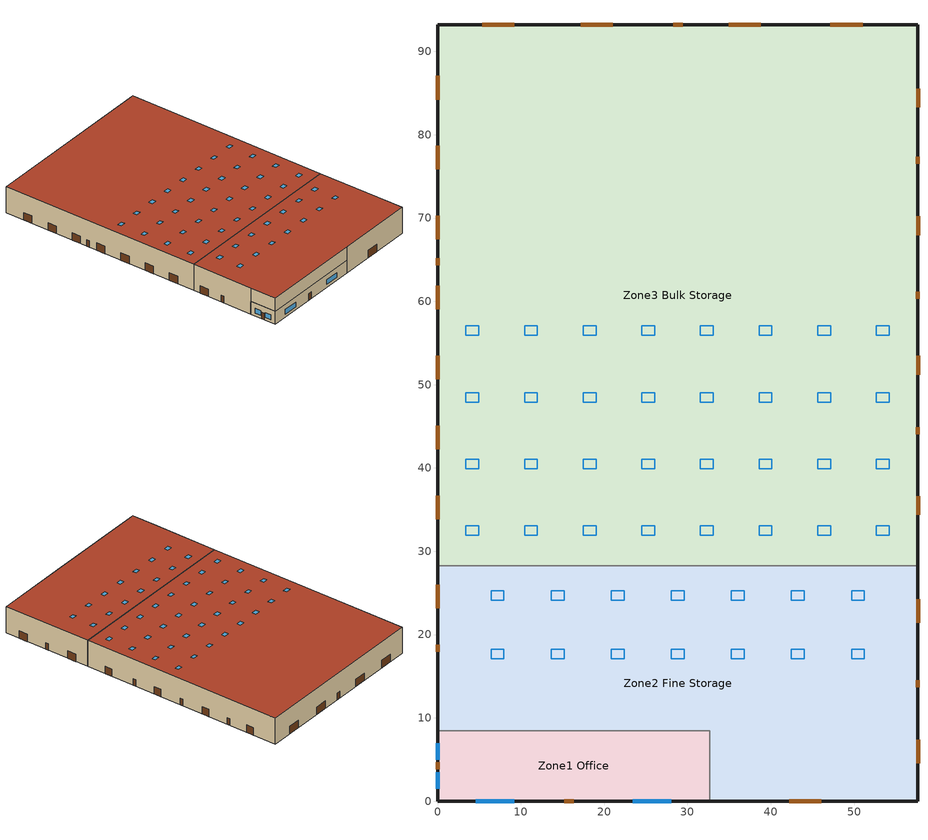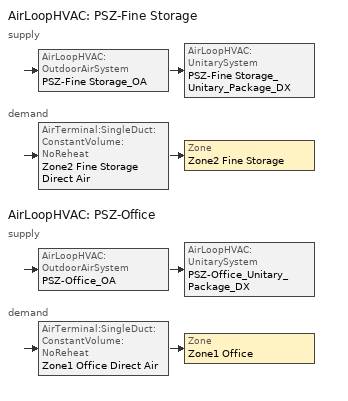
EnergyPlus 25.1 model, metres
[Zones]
Zone3 Bulk Storage
 floor ground (BulkStorageFloor_Ffactor): 57.68,93.2 57.68,28.24 0,28.24 0,93.2 z0
 wall outside (semiheated_ext_wall_grd): 57.68,28.24 57.68,93.2 0,93.2 0,28.24 z0:8.53
 wall to Zone2 Fine Storage (semiheated_ext_wall_grd): 57.68,28.24 0,28.24 z0:8.53
 door (Swinging Door_semi): 57.68,44.06 57.68,44.9 / 57.68,60.29 57.68,61.14 / 57.68,76.53 57.68,77.38 / 29.46,93.2 28.31,93.2 / 0,65.18 0,64.33 z0:2.13
 door (Overhead Door_semi): 0,87.05 0,84.23 / 0,78.65 0,75.83 / 0,70.25 0,67.43 / 0,61.85 0,59.02 / 0,53.45 0,50.62 / 0,45.04 0,42.22 / 0,36.64 0,33.82 / 57.68,34.37 57.68,36.63 / 57.68,51.22 57.68,53.48 / 57.68,67.93 57.68,70.19 / 57.68,83.29 57.68,85.55 / 51.02,93.2 47.17,93.2 / 38.82,93.2 34.98,93.2 / 21.05,93.2 17.21,93.2 / 9.24,93.2 5.39,93.2 z0:2.44
 roof outside (semiheated_roof): 0,93.2 0,28.24 57.68,28.24 57.68,93.2 z8.53
 skylight (SemiHtdSkylight_U_0.75_SHGC_0.55): 52.68,31.91 54.22,31.91 54.22,33.04 52.68,33.04 z8.53; 52.68,39.91 54.22,39.91 54.22,41.04 52.68,41.04 z8.53; 52.68,47.92 54.22,47.92 54.22,49.05 52.68,49.05 z8.53; 52.68,55.92 54.22,55.92 54.22,57.05 52.68,57.05 z8.53; 45.64,31.91 47.18,31.91 47.18,33.04 45.64,33.04 z8.53; 45.64,39.91 47.18,39.91 47.18,41.04 45.64,41.04 z8.53; 45.64,47.92 47.18,47.92 47.18,49.05 45.64,49.05 z8.53; 45.64,55.92 47.18,55.92 47.18,57.05 45.64,57.05 z8.53; 38.61,31.91 40.14,31.91 40.14,33.04 38.61,33.04 z8.53; 38.61,39.91 40.14,39.91 40.14,41.04 38.61,41.04 z8.53; 38.61,55.92 40.14,55.92 40.14,57.05 38.61,57.05 z8.53; 38.61,47.92 40.14,47.92 40.14,49.05 38.61,49.05 z8.53; 31.57,31.91 33.11,31.91 33.11,33.04 31.57,33.04 z8.53; 31.57,39.91 33.11,39.91 33.11,41.04 31.57,41.04 z8.53; 31.57,47.92 33.11,47.92 33.11,49.05 31.57,49.05 z8.53; 31.57,55.92 33.11,55.92 33.11,57.05 31.57,57.05 z8.53; 24.53,31.91 26.07,31.91 26.07,33.04 24.53,33.04 z8.53; 24.53,39.91 26.07,39.91 26.07,41.04 24.53,41.04 z8.53; 24.53,47.92 26.07,47.92 26.07,49.05 24.53,49.05 z8.53; 24.53,55.92 26.07,55.92 26.07,57.05 24.53,57.05 z8.53; 17.49,31.91 19.03,31.91 19.03,33.04 17.49,33.04 z8.53; 17.49,39.91 19.03,39.91 19.03,41.04 17.49,41.04 z8.53; 17.49,47.92 19.03,47.92 19.03,49.05 17.49,49.05 z8.53; 17.49,55.92 19.03,55.92 19.03,57.05 17.49,57.05 z8.53; 10.46,31.91 11.99,31.91 11.99,33.04 10.46,33.04 z8.53; 10.46,39.91 11.99,39.91 11.99,41.04 10.46,41.04 z8.53; 10.46,47.92 11.99,47.92 11.99,49.05 10.46,49.05 z8.53; 10.46,55.92 11.99,55.92 11.99,57.05 10.46,57.05 z8.53; 3.42,31.91 4.96,31.91 4.96,33.04 3.42,33.04 z8.53; 3.42,39.91 4.96,39.91 4.96,41.04 3.42,41.04 z8.53; 3.42,47.92 4.96,47.92 4.96,49.05 3.42,49.05 z8.53; 3.42,55.92 4.96,55.92 4.96,57.05 3.42,57.05 z8.53
Zone2 Fine Storage
 floor ground (FineStorageFloor_Ffactor): 57.68,28.24 57.68,0 32.68,0 32.68,8.47 0,8.47 0,28.24 z0
 wall outside (nonres_ext_wall_grd): 32.68,0 57.68,0 57.68,28.24 / 0,28.24 0,8.47 z0:8.53; 0,8.47 0,0 32.68,0 z4.27:8.53
 door (Swinging Door_con): 0,18.78 0,17.93 / 57.68,13.7 57.68,14.54 z0:2.13
 door (Overhead Door_con): 42.24,0 46.08,0 / 57.68,4.58 57.68,7.4 / 57.68,21.39 57.68,24.22 / 0,25.96 0,23.13 z0:2.44
 roof outside (nonres_roof): 57.68,0 57.68,28.24 0,28.24 0,0 z8.53
 skylight (Skylight_U_0.5_SHGC_0.4): 13.65,17.09 15.19,17.09 15.19,18.22 13.65,18.22 z8.53; 28.07,24.15 29.61,24.15 29.61,25.28 28.07,25.28 z8.53; 35.28,24.15 36.82,24.15 36.82,25.28 35.28,25.28 z8.53; 42.49,24.15 44.03,24.15 44.03,25.28 42.49,25.28 z8.53; 49.7,24.15 51.24,24.15 51.24,25.28 49.7,25.28 z8.53; 20.86,17.09 22.4,17.09 22.4,18.22 20.86,18.22 z8.53; 28.07,17.09 29.61,17.09 29.61,18.22 28.07,18.22 z8.53; 35.28,17.09 36.82,17.09 36.82,18.22 35.28,18.22 z8.53; 42.49,17.09 44.03,17.09 44.03,18.22 42.49,18.22 z8.53; 49.7,17.09 51.24,17.09 51.24,18.22 49.7,18.22 z8.53; 6.44,17.09 7.98,17.09 7.98,18.22 6.44,18.22 z8.53; 6.44,24.15 7.98,24.15 7.98,25.28 6.44,25.28 z8.53; 13.65,24.15 15.19,24.15 15.19,25.28 13.65,25.28 z8.53; 20.86,24.15 22.4,24.15 22.4,25.28 20.86,25.28 z8.53
Zone1 Office
 floor ground (OfficeFloor_Ffactor): 32.68,8.47 32.68,0 0,0 0,8.47 z0
 wall outside (nonres_ext_wall_grd): 0,8.47 0,0 32.68,0 z0:4.27
 wall to Zone2 Fine Storage (Interior Wall): 32.68,0 32.68,8.47 0,8.47 z0:4.27
 window (NonresWindow_U_0.362_SHGC_West_0.379): 23.46,0 28.07,0 / 4.61,0 9.23,0 z0.91:2.44
 window (NonresWindow_U_0.362_SHGC_North_0.379): 0,6.97 0,4.99 / 0,3.48 0,1.51 z0.91:2.44
 door (Swinging Door_con): 15.19,0 16.34,0 / 0,4.66 0,3.81 z0:2.13
 ceiling to Zone2 Fine Storage (InsulatedCeiling): 32.68,0 32.68,8.47 0,8.47 0,0 z4.27
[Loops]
AirLoopHVAC 'PSZ-Fine Storage'
 supply: AirLoopHVAC:OutdoorAirSystem 'PSZ-Fine Storage_OA' > AirLoopHVAC:UnitarySystem 'PSZ-Fine Storage_Unitary_Package_DX'
 demand: AirTerminal:SingleDuct:ConstantVolume:NoReheat 'Zone2 Fine Storage Direct Air' > Zone 'Zone2 Fine Storage'
AirLoopHVAC 'PSZ-Office'
 supply: AirLoopHVAC:OutdoorAirSystem 'PSZ-Office_OA' > AirLoopHVAC:UnitarySystem 'PSZ-Office_Unitary_Package_DX'
 demand: AirTerminal:SingleDuct:ConstantVolume:NoReheat 'Zone1 Office Direct Air' > Zone 'Zone1 Office'
[Building]
Warehouse: Loads convergence tolerance value=0.04; Maximum number of warmup days=25; Minimum number of warmup days=6; North axis=312.806; Solar distribution=FullExterior; Temperature convergence tolerance value=0.4; Terrain=Urban
[Site:GroundTemperature:FCfactorMethod]
January ground temperature=9.7; February ground temperature=6; March ground temperature=-2.2; April ground temperature=-3.4; May ground temperature=-4.2; June ground temperature=2.7; July ground temperature=7.5; August ground temperature=13.7; September ground temperature=18.6; October ground temperature=22; November ground temperature=20.7; December ground temperature=16.5
[Site:Location]
Buffalo.Niagara.Intl.AP_NY_USA WMO=725280: Elevation=215; Latitude=42.94; Longitude=-78.74; Time zone=-5
[Site:WaterMainsTemperature]
Annual average outdoor air temperature=8.96667; Calculation method=Correlation; Maximum difference in monthly average outdoor air temperatures=26.2
[SizingPeriod:DesignDay] Barometric pressure=98769; Day of month=21; Daylight saving time indicator=No; Dry bulb temperature range modifier type=DefaultMultipliers; Humidity condition type=WetBulb; Rain indicator=No; Snow indicator=No
Name | Ashrae clear sky optical depth for beam irradiance taub | Ashrae clear sky optical depth for diffuse irradiance taud | Daily dry bulb temperature range | Day type | Maximum dry bulb temperature | Month | Solar model indicator | Wetbulb or dewpoint at maximum dry bulb | Wind direction | Wind speed | Sky clearness
Buffalo.Niagara.Intl.AP_NY_USA Ann Clg .4% Condns DB=>MWB | 0.462 | 2.001 | 9.3 | SummerDesignDay | 30.3 | 7 | ASHRAETau | 21.8 | 240 | 5.7
Buffalo.Niagara.Intl.AP_NY_USA Ann Htg 99.6% Condns DB |  |  | 0 | WinterDesignDay | -16.3 | 1 | ASHRAEClearSky | -16.3 | 270 | 5.1 | 0
[Construction]
Bulk Storage Products: Bulk Storage Products Material
InsulatedCeiling: Interior Wall Addi Insul, G01 16mm gypsum board
Interior Wall: F07 25mm stucco, G01 16mm gypsum board, Interior Wall Addi Insul, Steel Frame/Cavity, G01 16mm gypsum board
NonresWindow_U_0.362_SHGC_North_0.379: Nonres Window Glazing Layer North
NonresWindow_U_0.362_SHGC_West_0.379: Nonres Window Glazing Layer West
Overhead Door_con: Overhead Door_con Panel
Overhead Door_semi: Overhead Door_semi Panel
SemiHtdSkylight_U_0.75_SHGC_0.55: Semiheated Skylight Glazing Layer
Skylight_U_0.5_SHGC_0.4: Nonres Skylight Glazing Layer
Swinging Door_con: Opaque Door panel_con
Swinging Door_semi: Opaque Door panel_semi
nonres_ext_wall_grd: F08 Metal surface, Nonres_Exterior_Wall_Insulation_grd, G01 16mm gypsum board
nonres_roof: F08 Metal roof surface, Nonres_Roof_Insulation
semiheated_ext_wall_grd: F08 Metal surface, Semiheated_Exterior_Wall_Insulation_grd, G01 16mm gypsum board
semiheated_roof: F08 Metal roof surface, Semiheated_Roof_Insulation
[Construction:FfactorGroundFloor] F factor=1.26363
Name | Area | Perimeterexposed
BulkStorageFloor_Ffactor | 3204.84 | 185.919
FineStorageFloor_Ffactor | 1156.53 | 71.6245
OfficeFloor_Ffactor | 236.88 | 35.0503
[Material]
Name | Conductivity | Density | Roughness | Solar absorptance | Specific heat | Thermal absorptance | Thickness | Visible absorptance
Bulk Storage Products Material | 0.784744 | 200.231 | Rough | 0.7 | 836.8 | 0.9 | 2.4384 | 0.7
F07 25mm stucco | 0.391828 | 1856 | Smooth | 0.7 | 840 | 0.9 | 0.0254 | 0.7
F08 Metal roof surface | 24.6416 | 7824 | Smooth | 0.77 | 500 | 0.9 | 0.0008
F08 Metal surface | 24.6416 | 7824 | Smooth |  | 500 |  | 0.0008
G01 16mm gypsum board | 0.0870729 | 800 | MediumSmooth |  | 1090 |  | 0.0159
Interior Wall Addi Insul | 0.0235423 | 22.4258 | MediumRough | 0.7 | 836.8 | 0.9 | 2.54001e-08 | 0.7
Steel Frame/Cavity | 0.0457765 | 641.379 | MediumRough | 0.7 | 502.08 | 0.9 | 0.0889002 | 0.7
[Material:NoMass] Solar absorptance=0.7; Thermal absorptance=0.9; Visible absorptance=0.7
Name | Roughness | Thermal resistance
Nonres_Exterior_Wall_Insulation_grd | MediumSmooth | 2.9036
Nonres_Roof_Insulation | MediumSmooth | 4.62235
Opaque Door panel_con; Opaque Door panel_semi | MediumRough | 0.475973
Overhead Door_con Panel | MediumRough | 0.568097
Overhead Door_semi Panel | MediumRough | 0.489195
Semiheated_Exterior_Wall_Insulation_grd | MediumSmooth | 1.52822
Semiheated_Roof_Insulation | MediumSmooth | 2.0103
[WindowMaterial:SimpleGlazingSystem] Solar heat gain coefficient=0.282707; U factor=0.323201
Name | Visible transmittance
Nonres Skylight Glazing Layer | 0.4
Nonres Window Glazing Layer North; Nonres Window Glazing Layer West | 0.379
Semiheated Skylight Glazing Layer | 0.55
[AirLoopHVAC] Design supply air flow rate=Autosize
PSZ-Fine Storage; PSZ-Office
[AirLoopHVAC:UnitarySystem] Availability schedule=COMPACT HVAC-ALWAYS 1; Control type=SetPoint; Cooling supply air flow rate=Autosize; Cooling supply air flow rate method=SupplyAirFlowRate; Dehumidification control type=None; Dx heating coil sizing ratio=1; Fan placement=BlowThrough; Heating supply air flow rate=Autosize; Heating supply air flow rate method=SupplyAirFlowRate; Latent load control=SensibleOnlyLoadControl; Maximum supply air temperature=Autosize; Minimum supply air temperature=2; No load supply air flow rate=Autosize; No load supply air flow rate control set to low speed=No; No load supply air flow rate method=SupplyAirFlowRate; Use doas dx cooling coil=No
Name | Controlling zone or thermostat location | Cooling coil | Design specification multispeed object | Heating coil | Supply air fan operating mode schedule | Supply fan
PSZ-Fine Storage_Unitary_Package_DX | Zone2 Fine Storage | PSZ-Fine Storage Cooling Coil | PSZ-Fine Storage_Unitary_Package_DX_Perf | PSZ-Fine Storage Heating Coil | B2B unitaryhvac fan mode schedule (7) | PSZ-Fine Storage_addAQ Supply Fan
PSZ-Office_Unitary_Package_DX | Zone1 Office | PSZ-Office Cooling Coil | PSZ-Office_Unitary_Package_DX_Perf | PSZ-Office Heating Coil | B2B unitaryhvac fan mode schedule (2) | PSZ-Office_addAQ Supply Fan
[AirTerminal:SingleDuct:ConstantVolume:NoReheat] Availability schedule=Always_On; Maximum air flow rate=Autosize
Zone1 Office Direct Air; Zone2 Fine Storage Direct Air
[Coil:Cooling:DX:MultiSpeed] 2017 speed 1 rated evaporator fan power per volume flow rate=0; 2017 speed 2 rated evaporator fan power per volume flow rate=0; Apply latent degradation to speeds greater than 1=No; Apply part load fraction to speeds greater than 1=No; Availability schedule=COMPACT HVAC-ALWAYS 1; Basin heater setpoint temperature=2; Condenser type=AirCooled; Fuel type=Electricity; Maximum outdoor dry bulb temperature for crankcase heater operation=10; Number of speeds=2; Speed 1 energy input ratio function of flow fraction curve=PTU_EIRFF; Speed 1 energy input ratio function of temperature curve=PTU_EIRFT; Speed 1 evaporative condenser effectiveness=0.9; Speed 1 part load fraction correlation curve=PTU_PLR; Speed 1 rated waste heat fraction of power input=0.2; Speed 1 total cooling capacity function of flow fraction curve=PTU_CapFF; Speed 1 total cooling capacity function of temperature curve=PTU_CapFT; Speed 2 energy input ratio function of flow fraction curve=PTU_EIRFF; Speed 2 energy input ratio function of temperature curve=PTU_EIRFT; Speed 2 evaporative condenser effectiveness=0.9; Speed 2 part load fraction correlation curve=PTU_PLR; Speed 2 rated waste heat fraction of power input=0.2; Speed 2 total cooling capacity function of flow fraction curve=PTU_CapFF; Speed 2 total cooling capacity function of temperature curve=PTU_CapFT; Minimum outdoor dry bulb temperature for compressor operation=10
Name | Speed 1 gross rated cooling cop | Speed 1 gross rated sensible heat ratio | Speed 1 gross rated total cooling capacity | Speed 1 rated air flow rate | Speed 2 gross rated cooling cop | Speed 2 gross rated sensible heat ratio | Speed 2 gross rated total cooling capacity | Speed 2 rated air flow rate
PSZ-Fine Storage Cooling Coil | 4.10546 | 0.70315 | 23725.43 | 1.27944 | 4.10546 | 0.70315 | 47450.86 | 1.91916
PSZ-Office Cooling Coil | 4.52885 | 0.79882 | 8781.105 | 0.61912 | 4.52885 | 0.79882 | 17562.21 | 0.92868
[Coil:Heating:Fuel] Fuel type=NaturalGas; Nominal capacity=Autosize; Off cycle parasitic fuel load=0; On cycle parasitic electric load=0
Name | Availability schedule | Burner efficiency | Part load fraction correlation curve
PSZ-Fine Storage Heating Coil | COMPACT HVAC-ALWAYS 1 | 0.8505 | GasHeatPLFFPLR
PSZ-Office Heating Coil | COMPACT HVAC-ALWAYS 1 | 0.84 | GasHeatPLFFPLR
Zone3UnitHeater Zone3HiRadiant Heating Coil | Zone3HeatingCoilAvailability | 0.8505
[Controller:MechanicalVentilation] Availability schedule=MinOA_MotorizedDamper_Sched; Demand controlled ventilation=No; System outdoor air method=ZoneSum; Design specification zone air distribution object name 1=CM DSZAD Building
Name | Zone or zonelist name 1 | Design specification outdoor air object name 1
Zone1_Office_DCV | Zone1 Office | SZ DSOA Zone1 Office
Zone2_Fine_Storage_DCV | Zone2 Fine Storage | SZ DSOA Zone2 Fine Storage
[Controller:OutdoorAir] Economizer control action type=ModulateFlow; Economizer control type=DifferentialDryBulb; Lockout type=LockoutWithHeating; Maximum fraction of outdoor air schedule=SZ_system_OA_Max_Frac_SCH; Maximum outdoor air flow rate=Autosize; Minimum limit type=FixedMinimum; Minimum outdoor air flow rate=Autosize; Minimum outdoor air schedule=MinOA_MotorizedDamper_Sched
PSZ-Fine Storage_OA_Controller; PSZ-Office_OA_Controller
[Daylighting:Controls] Availability schedule=DaylightAvailSch; Daylighting method=SplitFlux; Lighting control type=ContinuousOff; Maximum allowable discomfort glare index=22; Minimum input power fraction for continuous or continuousoff dimming control=0.2; Minimum light output fraction for continuous or continuousoff dimming control=0.2; Number of stepped control steps=3; Probability lighting will be reset when needed in manual stepped control=1
Name | Daylighting reference point name 1 | Fraction of lights controlled by reference point 1 | Illuminance setpoint at reference point 1 | Daylighting reference point name 2 | Fraction of lights controlled by reference point 2 | Illuminance setpoint at reference point 2 | Glare calculation azimuth angle of view direction clockwise from zone y axis | Glare calculation daylighting reference point | Zone or space
Zone1 Office_DaylCtrl | Zone1 Office_DaylRefPt1 | 0.29 | 377 | Zone1 Office_DaylRefPt2 | 0.1 | 377 | 180 | Zone1 Office_DaylRefPt1 | Zone1 Office
Zone2 Fine Storage_DaylCtrl | Zone2 Fine Storage_DaylRefPt1 | 0.25 | 323 | Zone2 Fine Storage_DaylRefPt2 | 0.25 | 323 | 0 | Zone2 Fine Storage_DaylRefPt1 | Zone2 Fine Storage
Zone3 Bulk Storage_DaylCtrl | Zone3 Bulk Storage_DaylRefPt1 | 0.25 | 215 | Zone3 Bulk Storage_DaylRefPt2 | 0.25 | 215 | 0 | Zone3 Bulk Storage_DaylRefPt1 | Zone3 Bulk Storage
[DesignSpecification:OutdoorAir] Outdoor air method=Flow/Area
Name | Outdoor air flow per zone floor area
SZ DSOA Zone1 Office | 0.0004318
SZ DSOA Zone2 Fine Storage; SZ DSOA Zone3 Bulk Storage | 0.0003048
[DesignSpecification:ZoneAirDistribution]
CM DSZAD Building: Zone air distribution effectiveness in cooling mode=1; Zone air distribution effectiveness in heating mode=1
[ElectricEquipment] Design level calculation method=EquipmentLevel; End use subcategory=MiscPlug
Name | Design level | Schedule | Zone or zonelist or space or spacelist
Bulk Storage  Plug Load | 8200.12 | Bulk Storage Plug Schedule | Zone3 Bulk Storage
Office Plug Load | 1912.5 | Office_Plug_SCH | Zone1 Office
[ElectricLoadCenter:Distribution]
Generator: Electrical buss type=DirectCurrentWithInverter; Generator list=PV_Generator; Generator operation scheme type=Baseload; Inverter=PV_Inverter
[ElectricLoadCenter:Generators]
PV_Generator: Generator availability schedule name 1=PV_SCH; Generator name 1=PV_module; Generator object type 1=Generator:PVWatts; Generator rated electric power output 1=26025
[ElectricLoadCenter:Inverter:PVWatts]
PV_Inverter: Dc to ac size ratio=1.2; Inverter efficiency=0.96
[EnergyManagementSystem:Actuator] Actuated component control type=Electricity Rate; Actuated component type=Lights
Name | Actuated component unique
Zone1_Office_Light_Actuator | Office Lights
Zone2_Fine_Storage_Light_Actuator | Fine Storage Area Lights
Zone3_Bulk_Storage_Light_Actuator | Bulk Storage Area Lights
[EnergyManagementSystem:InternalVariable] Internal data type=Zone Floor Area
Name | Internal data index key
Zone1_Office_Area | Zone1 Office
Zone2_Fine_Storage_Area | Zone2 Fine Storage
Zone3_Bulk_Storage_Area | Zone3 Bulk Storage
[EnergyManagementSystem:Program]
SET_Zone1_Office_Light_EMS_Program: SET Zone1_Office_LSr_IP=0.093*Zone1_Office_LSr/Zone1_Office_Area; IF (Zone1_Office_Occ_Sensor <= 0) && (Zone1_Office_LSr_IP >= 0.02); SET Zone1_Office_Light_Actuator = 0.02*Zone1_Office_Area/0.09290304; ELSE; SET Zone1_Office_Light_Actuator = NULL; ENDIF
SET_Zone2_Fine_Storage_Light_EMS_Program: SET Zone2_Fine_Storage_LSr_IP=0.093*Zone2_Fine_Storage_LSr/Zone2_Fine_Storage_Area; IF (Zone1_Office_Occ_Sensor <= 0) && (Zone2_Fine_Storage_LSr_IP >= 0.02); SET Zone2_Fine_Storage_Light_Actuator = 0.02*Zone2_Fine_Storage_Area/0.09290304; ELSE; SET Zone2_Fine_Storage_Light_Actuator = NULL; ENDIF
SET_Zone3_Bulk_Storage_Light_EMS_Program: SET Zone3_Bulk_Storage_LSr_IP=0.093*Zone3_Bulk_Storage_LSr/Zone3_Bulk_Storage_Area; IF (Zone1_Office_Occ_Sensor <= 0) && (Zone3_Bulk_Storage_LSr_IP >= 0.02); SET Zone3_Bulk_Storage_Light_Actuator = 0.02*Zone3_Bulk_Storage_Area/0.09290304; ELSE; SET Zone3_Bulk_Storage_Light_Actuator = NULL; ENDIF
[EnergyManagementSystem:ProgramCallingManager]
SET_Zone1_Office_Light_EMS_Program_Prog_Manager: BeginTimestepBeforePredictor; SET_Zone1_Office_Light_EMS_Program
SET_Zone2_Fine_Storage_Light_EMS_Program_Prog_Manager: BeginTimestepBeforePredictor; SET_Zone2_Fine_Storage_Light_EMS_Program
SET_Zone3_Bulk_Storage_Light_EMS_Program_Prog_Manager: BeginTimestepBeforePredictor; SET_Zone3_Bulk_Storage_Light_EMS_Program
[EnergyManagementSystem:Sensor]
Name | Output variable or output meter | Output variable or output meter index key
OAT_F | Site Outdoor Air Drybulb Temperature
Zone1_Office_LSr | Zone Lights Electricity Rate | Zone1 Office
Zone1_Office_Occ_Sensor | People Occupant Count | Office People
Zone2_Fine_Storage_LSr | Zone Lights Electricity Rate | Zone2 Fine Storage
Zone3_Bulk_Storage_LSr | Zone Lights Electricity Rate | Zone3 Bulk Storage
[Exterior:Lights] Control option=AstronomicalClock; End use subcategory=General
Name | Design level | Schedule
Exterior_Lights_a | 119.03 | Exterior_lighting_schedule_a
Exterior_Lights_b | 2955.82 | Exterior_lighting_schedule_b_2016
Exterior_Lights_c | 694.12 | Exterior_lighting_schedule_c_2016
[Fan:ConstantVolume]
Zone3UnitHeater Zone3HiRadiant Fan: Availability schedule=COMPACT HVAC-ALWAYS 1; End use subcategory=General; Fan total efficiency=0.536; Maximum flow rate=Autosize; Motor efficiency=0.825; Motor in airstream fraction=1; Pressure rise=49.8
[Fan:SystemModel] Availability schedule=B2B unitaryhvac always on availability (1); Design electric power consumption=Autosize; Design maximum air flow rate=Autosize; Design power sizing method=TotalEfficiencyAndPressure; Design pressure rise=622.5; Electric power minimum flow rate fraction=1; End use subcategory=General; Motor in air stream fraction=1; Night ventilation mode pressure rise=622.5; Speed control method=Discrete
Name | Fan total efficiency | Motor efficiency | Number of speeds | Speed electric power fraction 1 | Speed flow fraction 1 | Speed electric power fraction 2 | Speed flow fraction 2
PSZ-Fine Storage_addAQ Supply Fan | 0.58175 | 0.895 | 2 | 0.4 | 0.66 | 1 | 1
PSZ-Office_addAQ Supply Fan | 0.56225 | 0.865 | 1 | 1 | 1
[Generator:PVWatts]
PV_module: Array geometry type=TiltAzimuth; Array type=FixedOpenRack; Azimuth angle=180; Dc system capacity=26025; Module type=Premium; Pvwatts version=5; System losses=0.113; Tilt angle=0
[InternalMass]
Bulk Storage Products Surface: Zone or zonelist=Zone3 Bulk Storage; Construction=Bulk Storage Products; Surface area=7047.29
[Lights] Design level calculation method=Watts/Area; End use subcategory=LightsWired; Fraction replaceable=1; Fraction visible=0.18; Return air fraction=0; Return air fraction calculated from plenum temperature=No
Name | Fraction radiant | Schedule | Watts per floor area | Zone or zonelist or space or spacelist
Bulk Storage Area Lights | 0.42 | ltg_sch_bulk_storage | 3.196881 | Zone3 Bulk Storage
Fine Storage Area Lights | 0.42 | ltg_sch_fine_storage | 6.684381 | Zone2 Fine Storage
Office Lights | 0.37 | ltg_sch_office | 6.163299 | Zone1 Office
[People] Fraction radiant=0.3; Mean radiant temperature calculation type=EnclosureAveraged; Number of people schedule=BLDG_OCC_SCH; Sensible heat fraction=Autocalculate
Name | Activity level schedule | Floor area per person | Number of people calculation method | Zone or zonelist or space or spacelist | Number of people
Office People | Office Activity Schedule | 18.5806 | Area/Person | Zone1 Office
ZONE2 FINE STORAGEPeople | ZONE2 FINE STORAGE Activity Schedule |  | People | Zone2 Fine Storage | 30
ZONE3 BULK STORAGEPeople | ZONE3 BULK STORAGE Activity Schedule |  | People | Zone3 Bulk Storage | 69
[SetpointManager:MixedAir] Control variable=Temperature
Name | Setpoint node or nodelist
PSZ-Fine Storage_OAMixed Air Temp Manager | PSZ-Fine Storage Mixed Air Outlet
PSZ-Office_OAMixed Air Temp Manager | PSZ-Office Mixed Air Outlet
[SetpointManager:SingleZone:Cooling] Control variable=Temperature; Maximum supply air temperature=43.333; Minimum supply air temperature=12.7778
Name | Control zone | Setpoint node or nodelist
SupAirTemp MngrZone1 Office - Clg | Zone1 Office | PSZ-Office Zone Equipment Inlet Node
SupAirTemp MngrZone2 Fine Storage - Clg | Zone2 Fine Storage | PSZ-Fine Storage Zone Equipment Inlet Node
[Sizing:System] 100 outdoor air in cooling=No; 100 outdoor air in heating=No; Central cooling capacity control method=OnOff; Central cooling design supply air humidity ratio=0.008; Central cooling design supply air temperature=12; Central heating design supply air humidity ratio=0.008; Central heating design supply air temperature=40; Central heating maximum system air flow ratio=1; Cooling design capacity=Autosize; Cooling design capacity method=CoolingDesignCapacity; Cooling supply air flow rate=0; Cooling supply air flow rate method=DesignDay; Design outdoor air flow rate=Autosize; Heating design capacity=Autosize; Heating design capacity method=HeatingDesignCapacity; Heating supply air flow rate=0; Heating supply air flow rate method=DesignDay; Precool design humidity ratio=0.008; Precool design temperature=12; Preheat design humidity ratio=0.008; Preheat design temperature=7; System outdoor air method=ZoneSum; Type of load to size on=Sensible; Type of zone sum to use=Coincident; Zone maximum outdoor air fraction=1
PSZ-Office; PSZ-Fine Storage
[Sizing:Zone] Cooling design air flow method=DesignDay; Cooling design air flow rate=0; Cooling minimum air flow fraction=0; Heating design air flow method=DesignDay; Heating design air flow rate=0; Zone cooling design supply air humidity ratio=0.008; Zone cooling design supply air humidity ratio difference=0.005; Zone cooling design supply air temperature=14; Zone cooling design supply air temperature input method=SupplyAirTemperature; Zone heating design supply air humidity ratio=0.008; Zone heating design supply air temperature input method=SupplyAirTemperature; Zone humidification design supply air humidity ratio difference=0.005; Zone latent cooling design supply air humidity ratio input method=HumidityRatioDifference; Zone latent heating design supply air humidity ratio input method=HumidityRatioDifference; Zone load sizing method=Sensible Load Only No Latent Load
Name | Design specification outdoor air object | Zone heating design supply air temperature
Zone1 Office | SZ DSOA Zone1 Office | 50
Zone2 Fine Storage | SZ DSOA Zone2 Fine Storage | 50
Zone3 Bulk Storage | SZ DSOA Zone3 Bulk Storage | 43.33
[ThermostatSetpoint:DualSetpoint]
Name | Cooling setpoint temperature schedule | Heating setpoint temperature schedule
Zone1 Office Dual SP Control | Office Cooling Schedule | Office Heating Schedule
Zone2 Fine Storage Dual SP Control | Fine Storage Cooling Setpoint Schedule | Fine Storage Heating Setpoint Schedule
[ThermostatSetpoint:SingleHeating]
Zone3 Bulk Storage Heating SP: Setpoint temperature schedule=B2B heating only htg setpoint Zone3 Bulk Storage (19)
[UnitarySystemPerformance:Multispeed] Cooling speed supply air flow ratio 2=1; Heating speed supply air flow ratio 2=1; Number of speeds for cooling=2; Number of speeds for heating=2; Single mode operation=No
Name | Cooling speed supply air flow ratio 1 | Heating speed supply air flow ratio 1 | No load supply air flow rate ratio
PSZ-Fine Storage_Unitary_Package_DX_Perf | 0.66 | 0.66 | 0.66
PSZ-Office_Unitary_Package_DX_Perf | 1 | 1 | 1
[WaterHeater:Mixed]
SWHSys1 Water Heater: Ambient temperature indicator=Zone; Ambient temperature zone=Zone1 Office; Deadband temperature difference=2; Heater control type=Cycle; Heater fuel type=Electricity; Heater maximum capacity=6154.75; Heater minimum capacity=0; Heater thermal efficiency=1; Maximum temperature limit=82.2222; Off cycle loss coefficient to ambient temperature=0.798543; Off cycle parasitic fuel consumption rate=481; Off cycle parasitic fuel type=Electricity; Off cycle parasitic heat fraction to tank=0; On cycle loss coefficient to ambient temperature=0.798543; On cycle parasitic fuel consumption rate=481; On cycle parasitic fuel type=Electricity; Peak use flow rate=8.07469e-06; Setpoint temperature schedule=Hot Water Setpoint Temp Schedule; Tank volume=0.0757083; Use flow rate fraction schedule=Office DHW Schedule
[Zone] Ceiling height=Autocalculate; Floor area=Autocalculate; Multiplier=1; Part of total floor area=Yes; Type=1; Volume=Autocalculate
Zone1 Office; Zone2 Fine Storage; Zone3 Bulk Storage
[ZoneControl:Thermostat]
Name | Zone or zonelist | Control 1 | Control type schedule
Zone1 Office Thermostat | Zone1 Office | Zone1 Office Dual SP Control | COMPACT HVAC-ALWAYS 4
Zone2 Fine Storage Thermostat | Zone2 Fine Storage | Zone2 Fine Storage Dual SP Control | COMPACT HVAC-ALWAYS 4
Zone3 Bulk Storage Thermostat | Zone3 Bulk Storage | Zone3 Bulk Storage Heating SP | ZoneControlSchedule
[Zone equipment]
Zone1 Office: Zone1 Office Direct Air
Zone2 Fine Storage: Zone2 Fine Storage Direct Air
Zone3 Bulk Storage: Zone3 Bulk Storage Unit Heater, Zone3 Bulk Storage HiRadiant
[ZoneHVAC:HighTemperatureRadiant]
Zone3 Bulk Storage HiRadiant: Zone=Zone3 Bulk Storage; Availability schedule=B2B heating only always on (18); Combustion efficiency=0.7925; Fraction of input converted to latent energy=0; Fraction of input converted to radiant energy=0.8; Fraction of input that is lost=0; Fraction of radiant energy incident on people=0.05; Fuel type=NaturalGas; Heating design capacity=Autosize; Heating design capacity method=HeatingDesignCapacity; Heating setpoint temperature schedule=Bulk Storage Heating Setpoint Schedule; Heating throttling range=2; Fraction of radiant energy to surface 1=0.05; Surface name 1=Bulk Storage Right Wall; Fraction of radiant energy to surface 2=0.05; Surface name 2=Bulk Storage Rear Wall; Fraction of radiant energy to surface 3=0.05; Surface name 3=Bulk Storage Left Wall; Fraction of radiant energy to surface 4=0.8; Surface name 4=Bulk Storage Floor; Temperature control type=OperativeTemperature
[ZoneHVAC:UnitHeater]
Zone3 Bulk Storage Unit Heater: Availability schedule=B2B heating only always on (18); Heating coil=Zone3UnitHeater Zone3HiRadiant Heating Coil; Heating convergence tolerance=0.001; Maximum hot water or steam flow rate=Autosize; Maximum supply air flow rate=Autosize; Minimum hot water or steam flow rate=0; Supply air fan=Zone3UnitHeater Zone3HiRadiant Fan; Supply air fan operation during no heating=No
[ZoneInfiltration:DesignFlowRate] Temperature term coefficient=0; Velocity squared term coefficient=0
Name | Constant term coefficient | Design flow rate calculation method | Flow rate per exterior surface area | Schedule | Velocity term coefficient | Zone or zonelist or space or spacelist | Design flow rate
Bulk Storage Infiltration | 0 | Flow/ExteriorWallArea | 0.00146922 | Bulk Storage Infil_Base Schedule | 0.224 | Zone3 Bulk Storage
Fine Storage Infiltration | 0 | Flow/ExteriorWallArea | 0.000569572 | Fine Sorage Infil Schedule | 0.224 | Zone2 Fine Storage
Office Door Infiltration | 1 | Flow/Zone |  | INFIL_Door_Opening_SCH | 0 | Zone1 Office | 0.122903
Office Infiltration | 0 | Flow/ExteriorWallArea | 0.000569572 | Office Infil Schedule | 0.224 | Zone1 Office
[ZoneVentilation:DesignFlowRate] Delta temperature=-100; Design flow rate calculation method=Flow/Zone; Maximum outdoor temperature=100; Maximum wind speed=40; Minimum outdoor temperature=-100; Schedule=Always On Schedule; Temperature term coefficient=0; Velocity squared term coefficient=0; Zone or zonelist or space or spacelist=Zone3 Bulk Storage
Name | Constant term coefficient | Design flow rate | Fan pressure rise | Fan total efficiency | Maximum indoor temperature | Minimum indoor temperature | Velocity term coefficient | Ventilation type
Bulk Storage Ventilation-1 | 1 | 37.76 | 31.1361 | 0.51 | 100 | 29.4444 | 0 | Exhaust
Bulk Storage Ventilation-2 | 0 | 0.943895 |  | 1 | 29.4444 | -73.3333 | 0.224 | Natural
[SetpointManager:Scheduled] Control variable=Temperature
Name | Schedule | Setpoint node or nodelist
B2B Unitary TEMP SPM for PSZ-Office Supply Equipment Outlet Node (6) | B2B unitaryhvac temp setpoint schedule (5) | PSZ-Office Supply Equipment Outlet Node
B2B Unitary TEMP SPM for PSZ-Fine Storage Supply Equipment Outlet Node (11) | B2B unitaryhvac temp setpoint schedule (10) | PSZ-Fine Storage Supply Equipment Outlet Node
[AvailabilityManager:Scheduled] Schedule=B2B unitaryhvac always on availability (1)
B2B Always On Avail for PSZ-Office (3); B2B Always On Avail for PSZ-Fine Storage (8)
[Curve:Biquadratic] Maximum value of x=23.88889; Maximum value of y=46.11111; Minimum value of x=12.77778; Minimum value of y=23.88889
Name | Coefficient1 constant | Coefficient2 x | Coefficient3 x 2 | Coefficient4 y | Coefficient5 y 2 | Coefficient6 x y
PTU_CapFT | 0.942588 | 0.00954335 | 0.00068377 | -0.0110427 | 5.249e-06 | -9.72e-06
PTU_EIRFT | 0.342414 | 0.034885 | -0.0006237 | 0.00497722 | 0.000437951 | -0.000728028
[Curve:Cubic]
GasHeatPLFFPLR: Maximum value of x=1; Minimum value of x=0; Coefficient1 constant=0.8; Coefficient2 x=0.2; Coefficient3 x 2=0; Coefficient4 x 3=0
[Curve:Quadratic]
Name | Maximum value of x | Minimum value of x | Coefficient1 constant | Coefficient2 x | Coefficient3 x 2
PTU_CapFF | 1.5 | 0.5 | 0.8 | 0.2 | 0
PTU_EIRFF | 1.5 | 0.5 | 1.1552 | -0.1808 | 0.0256
PTU_PLR | 1 | 0 | 0.85 | 0.15 | 0
[Schedule:Compact]
ALWAYS_ON; COMPACT HVAC-ALWAYS 1; PV_SCH; Zone3HeatingCoilAvailability; ZoneControlSchedule: Through: 12/31, For: AllDays, Until: 24:00, 1
Always On Schedule: THROUGH: 12/31, FOR: AllDays, UNTIL: 24:00, 1
BLDG_OCC_SCH: Through: 12/31, For: Weekdays Saturday WinterDesignDay, Until: 06:00, 0, Until: 07:00, 0.11, Until: 08:00, 0.21, Until: 12:00, 1, Until: 13:00, 0.53, Until: 17:00, 1, Until: 18:00, 0.32, Until: 24:00, 0, For: SummerDesignDay, Until: 06:00, 1e-09, Until: 07:00, 0.11, Until: 08:00, 0.21, Until: 12:00, 1, Until: 13:00, 0.53, Until: 17:00, 1, Until: 18:00, 0.32, Until: 24:00, 1e-09, For: Sunday Holidays AllOtherDays, Until: 24:00, 0
Bulk Storage Heating Setpoint Schedule: Through: 12/31, For: AllDays, Until: 24:00, 10
Bulk Storage Infil_Base Schedule: Through: 12/31, For: Sunday Holidays, Until: 24:00, 0.765, For: SummerDesignDay WinterDesignDay, Until: 24:00, 1, For: Weekdays Saturday AllOtherDays, Until: 08:00, 0.765, Until: 12:00, 1, Until: 13:00, 0.765, Until: 17:00, 1, Until: 24:00, 0.765
Bulk Storage Plug Schedule: Through: 12/31, For: Sunday Holidays, Until: 24:00, 0, For: Weekdays Saturday AllOtherDays, Until: 08:00, 0.25, Until: 12:00, 1, Until: 13:00, 0.25, Until: 17:00, 1, Until: 24:00, 0.25
COMPACT HVAC-ALWAYS 4: Through: 12/31, For: AllDays, Until: 24:00, 4
DaylightAvailSch: Through: 12/31, For: SummerDesignDay WinterDesignDay, Until: 24:00, 0, For: AllOtherDays, Until: 24:00, 1
Exterior_lighting_schedule_a: Through:12/31, For:AllDays, Until: 06:00, 0, Until: 24:00, 1
Exterior_lighting_schedule_b_2016: Through:12/31, For:AllDays, Until: 06:00, 0.5, Until: 24:00, 1
Exterior_lighting_schedule_c_2016: Through:12/31, For:AllDays, Until: 06:00, 0.5, Until: 20:00, 1, Until: 24:00, 0.5
Fine Sorage Infil Schedule: Through: 12/31, For: Sunday Holidays, Until: 24:00, 1, For: SummerDesignDay WinterDesignDay, Until: 24:00, 1.25, For: Weekdays Saturday AllOtherDays, Until: 07:00, 1, Until: 09:00, 1.25, Until: 16:00, 0.5, Until: 18:00, 1.25, Until: 24:00, 1
Fine Storage Cooling Setpoint Schedule: Through: 12/31, For: AllDays, Until: 24:00, 26.7
Fine Storage Heating Setpoint Schedule: Through: 12/31, For: AllDays, Until: 24:00, 15.56
Hot Water Setpoint Temp Schedule: THROUGH: 12/31, FOR: AllDays, UNTIL: 24:00, 60
INFIL_Door_Opening_SCH: Through: 12/31, For: Weekdays, Until: 06:00, 0, Until: 07:00, 0.131, Until: 08:00, 1, Until: 12:00, 0.131, Until: 13:00, 1, Until: 17:00, 0.131, Until: 18:00, 1, Until: 19:00, 0.131, Until: 24:00, 0, For: Saturday Sunday Holidays AllOtherDays, Until: 24:00, 0
MinOA_MotorizedDamper_Sched: Through: 12/31, For: WeekDays Saturday CustomDay1 CustomDay2, Until: 8:00, 0, Until: 18:00, 1, Until: 24:00, 0, For: Sunday Holiday, Until: 24:00, 0, For: SummerDesignDay, Until: 24:00, 1, For: WinterDesignDay, Until: 24:00, 1
Office Activity Schedule; ZONE2 FINE STORAGE Activity Schedule; ZONE3 BULK STORAGE Activity Schedule: Through: 12/31, For: AllDays, Until: 24:00, 131.85
Office Cooling Schedule: Through: 12/31, For: Sunday Holidays, Until: 24:00, 29.4, For: SummerDesignDay WinterDesignDay, Until: 06:00, 29.4, Until: 07:00, 27.8, Until: 08:00, 25.6, Until: 18:00, 23.9, Until: 24:00, 29.4, For: Weekdays Saturday AllOtherDays, Until: 06:00, 29.4, Until: 18:00, 23.9, Until: 24:00, 29.4
Office DHW Schedule: Through: 12/31, For: Sunday Holidays, Until: 24:00, 0.015, For: Weekdays Saturday AllOtherDays, Until: 06:00, 0, Until: 07:00, 0.05, Until: 08:00, 0.101, Until: 09:00, 0.399, Until: 11:00, 0.501, Until: 12:00, 0.696, Until: 13:00, 0.9, Until: 14:00, 0.798, Until: 15:00, 0.696, Until: 16:00, 0.798, Until: 17:00, 0.297, Until: 18:00, 0.05, Until: 24:00, 0
Office Heating Schedule: Through: 12/31, For: Sunday Holidays, Until: 24:00, 15.6, For: SummerDesignDay WinterDesignDay, Until: 06:00, 15.6, Until: 07:00, 17.8, Until: 08:00, 20, Until: 18:00, 21.1, Until: 24:00, 15.6, For: Weekdays Saturday AllOtherDays, Until: 06:00, 15.6, Until: 18:00, 21.1, Until: 24:00, 15.6
Office Infil Schedule: Through: 12/31, For: Sunday Holidays SummerDesignDay WinterDesignDay, Until: 24:00, 1, For: Weekdays Saturday AllOtherDays, Until: 07:00, 1, Until: 09:00, 1.25, Until: 16:00, 0.5, Until: 18:00, 1.25, Until: 24:00, 1
Office_Plug_SCH: Through: 12/31, For: SummerDesignDay, Until: 24:00, 1, For: WinterDesignDay, Until: 24:00, 0, For: Weekdays Saturday, Until: 06:00, 0.245687, Until: 07:00, 0.287852, Until: 08:00, 0.479753, Until: 12:00, 0.959505, Until: 13:00, 0.901935, Until: 17:00, 0.959505, Until: 18:00, 0.479753, Until: 24:00, 0.245687, For: AllOtherDays, Until: 24:00, 0.245687
ltg_sch_bulk_storage; ltg_sch_fine_storage: Through: 12/31, For: SummerDesignDay, Until: 24:00, 1, For: WinterDesignDay, Until: 24:00, 0, For: Weekdays, Until: 7:00, 0.04375, Until: 8:00, 0.2625, Until: 9:00, 0.32812, Until: 16:00, 0.37188, Until: 17:00, 0.32812, Until: 18:00, 0.2625, Until: 24:00, 0.04375, For: Saturday, Until: 7:00, 0.04375, Until: 8:00, 0.2625, Until: 9:00, 0.32812, Until: 16:00, 0.37188, Until: 17:00, 0.32812, Until: 18:00, 0.2625, Until: 24:00, 0.04375, For: AllOtherDays, Until: 24:00, 0.04375
ltg_sch_office: Through: 12/31, For: SummerDesignDay, Until: 24:00, 1, For: WinterDesignDay, Until: 24:00, 0, For: Weekdays, Until: 6:00, 0.122163, Until: 7:00, 0.156107, Until: 8:00, 0.285057, Until: 12:00, 0.522606, Until: 13:00, 0.461525, Until: 17:00, 0.522606, Until: 18:00, 0.414017, Until: 24:00, 0.122163, For: Saturday, Until: 6:00, 0.122163, Until: 7:00, 0.156107, Until: 8:00, 0.285057, Until: 12:00, 0.522606, Until: 13:00, 0.461525, Until: 17:00, 0.522606, Until: 18:00, 0.414017, Until: 24:00, 0.122163, For: AllOtherDays, Until: 24:00, 0.122163
[Schedule:Constant]
Name | Hourly value
SZ_system_OA_Max_Frac_SCH | 0.75
B2B unitaryhvac always on availability (1); B2B unitaryhvac fan mode schedule (2); B2B unitaryhvac fan mode schedule (7); B2B heating only always on (18) | 1
B2B unitaryhvac temp setpoint schedule (5); B2B unitaryhvac temp setpoint schedule (10) | 22
B2B heating only htg setpoint Zone3 Bulk Storage (19) | 18
